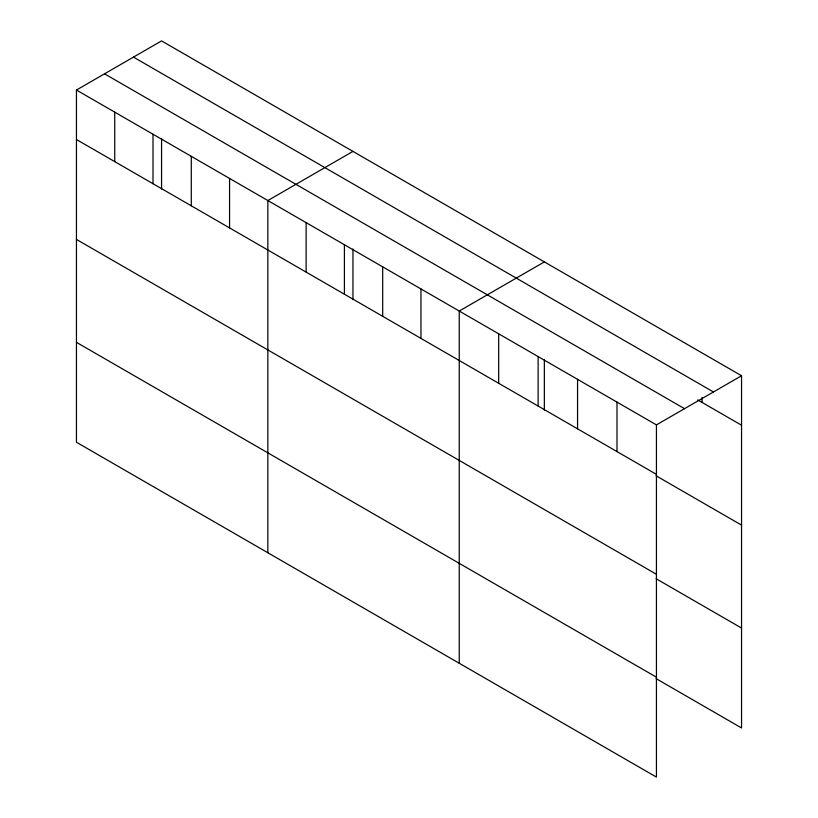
<?xml version="1.0" encoding="UTF-8"?>
<svg xmlns="http://www.w3.org/2000/svg" width="818" height="818" viewBox="0 0 818 818"><rect width="100%" height="100%" fill="white"/><g stroke="black" fill="none" stroke-linecap="round" stroke-linejoin="round"><path stroke-width="1.23" d="M76.452 90.041L656.435 424.89L656.435 777.1L76.452 442.252L76.452 90.041L161.565 40.9L741.548 375.748L741.548 727.959L656.097 678.623M352.957 151.402L267.844 200.543L267.844 552.753M544.348 261.903L459.246 311.034L459.246 663.255M656.435 424.89L741.548 375.748M133.477 57.117L713.46 391.965M697.723 399.92L741.548 425.227M104.54 73.825L684.523 408.673M76.452 139.51L656.435 474.358M656.097 475.79L741.548 525.125M76.452 239.418L656.435 574.267M656.097 578.725L741.548 628.06M76.452 342.343L656.435 677.192M702.11 397.384L702.11 402.456M616.997 402.119L616.997 451.587M577.559 379.347L577.559 428.826M544.348 359.48L544.348 410.043M538.121 356.576L538.121 406.055M498.683 333.805L498.683 383.284M420.963 288.938L420.963 338.417M382.681 266.842L382.681 316.31M352.957 248.979L352.957 299.541M344.409 244.735L344.409 294.214M306.126 222.639L306.126 272.108M229.572 178.436L229.572 227.915M191.289 156.34L191.289 205.809M161.565 138.477L161.565 189.04M153.007 134.234L153.007 183.713M114.735 112.138L114.735 161.616"/></g></svg>
